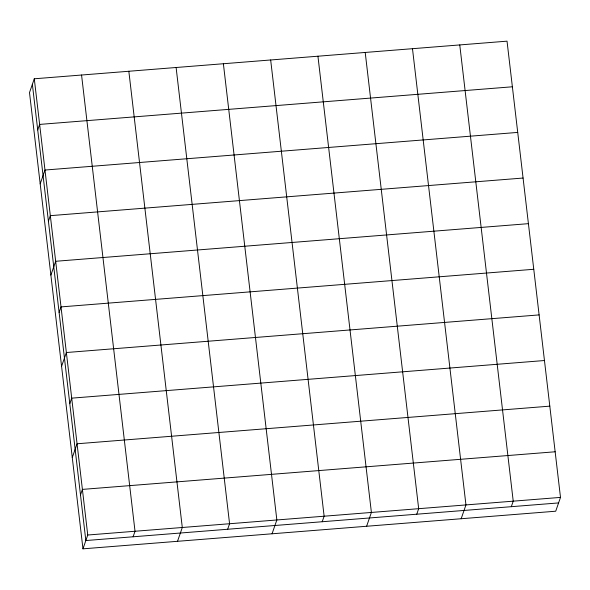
<?xml version="1.0" encoding="UTF-8"?>
<svg xmlns="http://www.w3.org/2000/svg" width="590" height="590" viewBox="0 0 590 590"><rect width="100%" height="100%" fill="white"/><g stroke="black" fill="none" stroke-linecap="round" stroke-linejoin="round"><path stroke-width="0.89" d="M34.286 78.787L29.5 92.601L82.969 548.833L555.714 511.213L560.5 497.4L507.031 41.167L34.286 78.787L87.748 535.019L82.969 548.833M37.716 129.94L39.626 124.416L512.378 86.789M40.194 183.851L44.973 170.038L517.725 132.411M48.41 221.184L50.32 215.66L523.072 178.04M50.888 275.095L55.667 261.281L528.419 223.662M59.103 312.427L61.013 306.903L533.766 269.283M61.581 366.338L66.36 352.525L539.113 314.905M69.797 403.678L71.707 398.154L544.459 360.527M72.275 457.589L77.054 443.776L549.806 406.149M80.491 494.922L82.401 489.398L555.153 451.778M133.111 536.782L135.022 531.258L81.56 75.026M177.516 541.31L182.295 527.497L128.834 71.265M227.659 529.26L229.576 523.736L176.108 67.503M272.064 533.78L276.85 519.974L223.381 63.742M322.214 521.737L324.124 516.206L270.663 59.981M366.619 526.258L371.398 512.445L317.936 56.22M416.761 514.207L418.671 508.683L365.21 52.451M461.166 518.735L465.952 504.922L412.484 48.69M511.309 506.685L513.226 501.161L459.757 44.929M87.748 535.019L560.5 497.4M558.59 502.923L85.838 540.543L32.369 84.311"/></g></svg>
